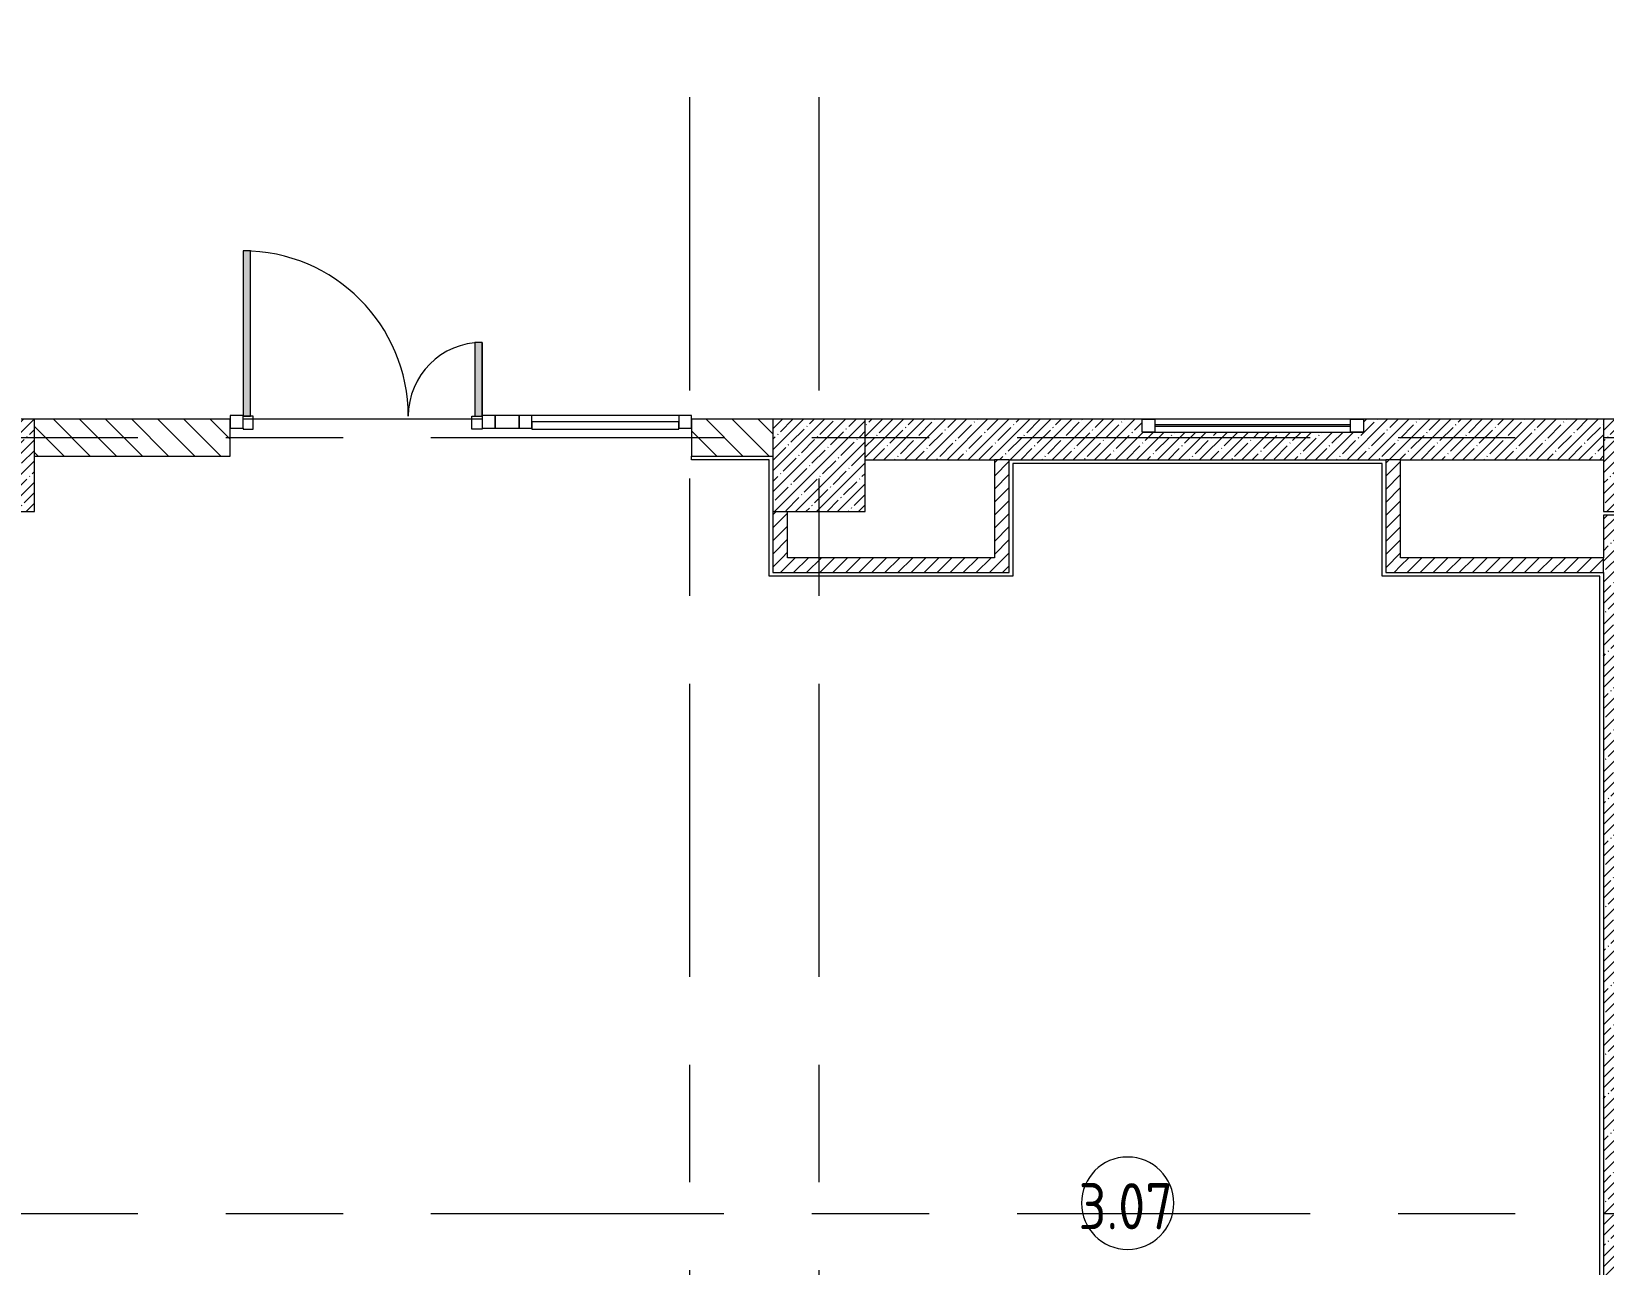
# Model space of a CAD drawing. Header units: millimetres. Extents: x 2623 to 216772, y -8553 to 29000.
# Drawn here: x 39508 to 48024, y 3323 to 9999 of the extents above; entities that cross this region are included whole.
import ezdxf

# ---------------------------------------------------------------- set-up
doc = ezdxf.new("R2010")
doc.units = ezdxf.units.MM
doc.linetypes.add('Осевая', pattern=[3175, 635, -476.25, 1587.5, -476.25])
for name, color, linetype, lineweight in [('A-AREA-IDEN', 7, 'Continuous', 9), ('A-GLAZ', 7, 'Continuous', 9), ('A-GLAZ-CURT', 7, 'Continuous', 9), ('A-GLAZ-CWMG', 7, 'Continuous', 9), ('A-WALL-1', 7, 'Continuous', 13), ('I-WALL', 7, 'Continuous', 9), ('S-COLS', 7, 'Continuous', 9), ('Оси-2', 7, 'Осевая', 9)]:
    doc.layers.add(name, color=color, linetype=linetype, lineweight=lineweight)
for name, color, linetype, lineweight, true_color in [('A-DETL-GENF-4', 7, 'Continuous', 9, 0xaaaaaa), ('A-DOOR-1', 7, 'Continuous', 9, 0xaaaaaa), ('A-DOOR-2', 7, 'Continuous', 9, 0xe2e2e2), ('A-FLOR-1', 7, 'Continuous', 9, 0xaaaaaa)]:
    doc.layers.add(name, color=color, linetype=linetype, lineweight=lineweight, true_color=true_color)
doc.styles.add('GOST Common_5', font='GOST_Common.ttf', dxfattribs={"width": 0.9, "height": 250})
pattern_1 = [(45, (-17385.51, 0), (-57.02463, 57.02463), []), (45, (-17328.49, 0), (-57.02463, 57.02463), [100.806, -20.161, 3.353, -16.808])]
pattern_2 = [(45, (-17385.513, 0), (-35.35534, 35.35534), [])]

# ---------------------------------------------------------------- blocks, each defined once
blk = doc.blocks.new('BSC_Колонна _Прямоугольная - 500х500-V4-План монтажа стен и перегородок 3 этажа в осях 12-23')
at = {"layer": 'S-COLS'}
h = blk.add_hatch(dxfattribs=at)
h.set_pattern_fill('FP_8', color=256, style=0, pattern_type=2)
h.set_pattern_definition([(45, (-61160, -7650), (-57.02463, 57.02463), []), (45, (-61102.975, -7650), (-57.02463, 57.02463), [100.806, -20.161, 3.353, -16.808])])
h.paths.add_polyline_path([(-250, -250), (250, -250), (250, 250), (-250, 250)])
for p, q in [((250, 250), (-250, 250)), ((-250, 250), (-250, -250)), ((250, -250), (250, 250)), ((-250, -250), (250, -250))]:
    blk.add_line(p, q, dxfattribs=at)
blk = doc.blocks.new('BSC_Колонна _Прямоугольная - 500х500-V13-План монтажа стен и перегородок 3 этажа в осях 12-23')
at = {"layer": 'S-COLS'}
h = blk.add_hatch(dxfattribs=at)
h.set_pattern_fill('FP_17', color=256, style=0, pattern_type=2)
h.set_pattern_definition([(45, (-65660, -7650), (-57.02463, 57.02463), []), (45, (-65602.975, -7650), (-57.02463, 57.02463), [100.806, -20.161, 3.353, -16.808])])
h.paths.add_polyline_path([(-250, -250), (250, -250), (250, 22), (220, 22), (220, 30), (250, 30), (250, 250), (-250, 250), (-250, 30)])
for p, q in [((220, 250), (-250, 250)), ((-250, 250), (-250, -250)), ((250, -250), (250, 22)), ((-250, -250), (250, -250))]:
    blk.add_line(p, q, dxfattribs=at)
blk = doc.blocks.new('BSC_Колонна _Прямоугольная - 500х500-V17-План монтажа стен и перегородок 3 этажа в осях 12-23')
at = {"layer": 'S-COLS'}
h = blk.add_hatch(dxfattribs=at)
h.set_pattern_fill('FP_29', color=256, style=0, pattern_type=2)
h.set_pattern_definition([(45, (-56660, -7650), (-57.02463, 57.02463), []), (45, (-56602.975, -7650), (-57.02463, 57.02463), [100.806, -20.161, 3.353, -16.808])])
h.paths.add_polyline_path([(-250, -250), (250, -250), (250, 250), (-250, 250)])
for p, q in [((250, 250), (-250, 250)), ((-250, 250), (-250, -250)), ((250, -250), (250, 250)), ((-250, -250), (250, -250))]:
    blk.add_line(p, q, dxfattribs=at)
blk = doc.blocks.new('Прямоугольный импост - 50 x 70 мм-31700031-План монтажа стен и перегородок 3 этажа в осях 12-23')
at = {"layer": 'A-GLAZ-CWMG'}
for p, q in [((-70, 35), (0, 35)), ((-70, -35), (-70, 35)), ((0, 35), (0, -35)), ((0, -35), (-70, -35))]:
    blk.add_line(p, q, dxfattribs=at)
blk = doc.blocks.new('Дверь_Витражная_остекление_ - ДВН_ДАО_Главный вход_1200 в свету-31742133-План монтажа стен и перегородок 3 этажа в осях 12-23')
at = {"layer": 'A-DOOR-2'}
for points in [[(-647.5, 30), (-607.5, 30), (-607.5, 925), (-647.5, 925), (-647.5, 35)], [(647.5, 30), (647.5, 430), (607.5, 430), (607.5, 30)]]:
    blk.add_hatch(color=256, dxfattribs=at).paths.add_polyline_path(points)
at = {"layer": 'A-DETL-GENF-4'}
for p, q in [((-607.5, 925), (-647.5, 925)), ((-647.5, 925), (-647.5, 35)), ((-607.5, 30), (-607.5, 925)), ((647.5, 430), (607.5, 430)), ((607.5, 430), (607.5, 30)), ((647.5, 35), (647.5, 430)), ((-647.5, 30), (-607.5, 30)), ((-592.5, 30), (-647.5, 30)), ((-592.5, -40), (-592.5, 30)), ((592.5, -40), (592.5, 30)), ((592.5, 30), (647.5, 30)), ((607.5, 30), (647.5, 30)), ((-647.5, -35), (-647.5, -40)), ((-647.5, -40), (-592.5, -40)), ((647.5, -40), (592.5, -40)), ((647.5, -35), (647.5, -40))]:
    blk.add_line(p, q, dxfattribs=at)
at = {"layer": 'A-DOOR-1'}
for p, q in [((-647.5, 925), (-647.5, 35)), ((647.5, 430), (647.5, 35))]:
    blk.add_line(p, q, dxfattribs=at)
for centre, radius, start, end in [((-647.5, 30), 895, 360, 90), ((647.5, 30), 400, 90, 180)]:
    blk.add_arc(centre, radius, start, end, dxfattribs=at)
blk = doc.blocks.new('Системная панель - Стемалит - 40мм-32257327-План монтажа стен и перегородок 3 этажа в осях 12-23')
at = {"layer": 'A-GLAZ-CURT'}
for p, q in [((65, 35), (-65, 35)), ((-65, 35), (-65, -35)), ((65, -35), (65, 35)), ((-65, -35), (65, -35))]:
    blk.add_line(p, q, dxfattribs=at)
blk = doc.blocks.new('Прямоугольный импост - 50 x 70 мм-31687886-План монтажа стен и перегородок 3 этажа в осях 12-23')
at = {"layer": 'A-GLAZ-CWMG'}
for p, q in [((-35, 35), (35, 35)), ((-35, -35), (-35, 35)), ((35, 35), (35, -35)), ((35, -35), (-35, -35))]:
    blk.add_line(p, q, dxfattribs=at)
blk = doc.blocks.new('Прямоугольный импост - 50 x 70 мм-31701779-План монтажа стен и перегородок 3 этажа в осях 12-23')
at = {"layer": 'A-GLAZ-CWMG'}
for p, q in [((0, 35), (-70, 35)), ((-70, 35), (-70, -35)), ((0, -35), (0, 35)), ((-70, -35), (0, -35))]:
    blk.add_line(p, q, dxfattribs=at)
blk = doc.blocks.new('Системная панель - Стекло - 40мм-V73-План монтажа стен и перегородок 3 этажа в осях 12-23')
at = {"layer": 'A-GLAZ-CURT'}
h = blk.add_hatch(dxfattribs=at)
h.set_pattern_fill('FP_76', color=256, style=0, pattern_type=2)
h.set_pattern_definition([(45, (-60102.5, -7785.72), (-282.8427, 282.8427), [200, -600]), (45, (-60302.5, -7885.72), (-282.8427, 282.8427), [600, -200]), (45, (-59902.5, -7985.72), (-282.8427, 282.8427), [200, -600])])
h.paths.add_polyline_path([(397.5, -40), (397.5, 0), (-397.5, 0), (-397.5, -40), (96.1, -40)])
for p, q in [((397.5, 0), (-397.5, 0)), ((-397.5, 0), (-397.5, -40)), ((397.5, -40), (397.5, 0)), ((-397.5, -40), (397.5, -40))]:
    blk.add_line(p, q, dxfattribs=at)
blk = doc.blocks.new('Прямоугольный импост - 50 x 70 мм-31702100-План монтажа стен и перегородок 3 этажа в осях 12-23')
at = {"layer": 'A-GLAZ-CWMG'}
for p, q in [((-35, 35), (35, 35)), ((-35, -35), (-35, 35)), ((35, 35), (35, -35)), ((35, -35), (-35, -35))]:
    blk.add_line(p, q, dxfattribs=at)
blk = doc.blocks.new('Прямоугольный импост - 50 x 70 мм-31720914-План монтажа стен и перегородок 3 этажа в осях 12-23')
at = {"layer": 'A-GLAZ-CWMG'}
blk.add_line((42060, 7920), (41265, 7920), dxfattribs=at)
blk = doc.blocks.new('120_Окно_СКБ_1Ст - 120_Окно_СКБ_1Ст 400х1200 EI30-24228621-План монтажа стен и перегородок 3 этажа в осях 12-23')
at = {"layer": 'A-GLAZ'}
for p, q in [((-600, 40), (-600, 110)), ((-600, 110), (-530, 110)), ((600, 110), (-600, 110)), ((-530, 110), (-530, 40)), ((530, 40), (530, 110)), ((530, 110), (600, 110)), ((600, 110), (600, 40)), ((-530, 40), (-600, 40)), ((-600, 40), (600, 40)), ((530, 80), (-530, 80)), ((530, 70), (-530, 70)), ((600, 40), (530, 40))]:
    blk.add_line(p, q, dxfattribs=at)
blk = doc.blocks.new('Марка_Помещения - Номер-25198446-План монтажа стен и перегородок 3 этажа в осях 12-23')
at = {"layer": 'A-AREA-IDEN'}
for start, end in [(360, 180), (180, 360)]:
    blk.add_arc((0, 0), 2.5, start, end, dxfattribs=at)

msp = doc.modelspace()

# ---------------------------------------------------------------- hatches: boundary and pattern name
at = {"layer": 'I-WALL'}
h = msp.add_hatch(dxfattribs=at)
h.set_pattern_fill('FP_24', color=256, style=0, pattern_type=2)
h.set_pattern_definition([(135, (-17385.51, 0), (-70.71068, -70.71068), [])])
h.paths.add_polyline_path([(43524.5, 7700), (43524.5, 7900), (43084.5, 7900), (43084.5, 7700)])
h.paths.add_polyline_path([(40584.5, 7700), (40584.5, 7900), (39524.5, 7900), (39524.5, 7700)])
h = msp.add_hatch(dxfattribs=at)
h.set_pattern_fill('FP_20', color=256, style=0, pattern_type=2)
h.set_pattern_definition(pattern_1)
h.paths.add_polyline_path([(48024.5, 7680), (48024.5, 7900), (46724.5, 7900), (46724.5, 7830), (45524.5, 7830), (45524.5, 7900), (44024.5, 7900), (44024.5, 7680), (47075.4, 7680)])
h = msp.add_hatch(dxfattribs=at)
h.set_pattern_fill('FP_40', color=256, style=0, pattern_type=2)
h.set_pattern_definition(pattern_2)
h.paths.add_polyline_path([(44804.5, 7150), (44804.5, 7680), (44724.5, 7680), (44724.5, 7150)])
h = msp.add_hatch(dxfattribs=at)
h.set_pattern_fill('FP_40', color=256, style=0, pattern_type=2)
h.set_pattern_definition(pattern_2)
h.paths.add_polyline_path([(46924.5, 7070), (46924.5, 7680), (46844.5, 7680), (46844.5, 7070)])
h = msp.add_hatch(dxfattribs=at)
h.set_pattern_fill('FP_40', color=256, style=0, pattern_type=2)
h.set_pattern_definition(pattern_2)
h.paths.add_polyline_path([(43604.5, 7150), (43604.5, 7400), (43524.5, 7400), (43524.5, 7150)])
h = msp.add_hatch(dxfattribs=at)
h.set_pattern_fill('FP_20', color=256, style=0, pattern_type=2)
h.set_pattern_definition(pattern_1)
h.paths.add_polyline_path([(48024.5, 400), (48244.5, 400), (48244.5, 7380), (48024.5, 7380), (48024.5, 591.6)])
h = msp.add_hatch(dxfattribs=at)
h.set_pattern_fill('FP_40', color=256, style=0, pattern_type=2)
h.set_pattern_definition(pattern_2)
h.paths.add_polyline_path([(44167.2, 7070), (44804.5, 7070), (44804.5, 7150), (43524.5, 7150), (43524.5, 7070)])
h = msp.add_hatch(dxfattribs=at)
h.set_pattern_fill('FP_40', color=256, style=0, pattern_type=2)
h.set_pattern_definition(pattern_2)
h.paths.add_polyline_path([(48024.5, 7070), (48024.5, 7150), (46924.5, 7150), (46924.5, 7070), (47075.4, 7070)])

# ---------------------------------------------------------------- linework, layer by layer
at = {"layer": 'A-FLOR-1'}
for p, q in [((41949.5, 7900), (40654.5, 7900)), ((43084.5, 7680), (43084.5, 7700)), ((43504.5, 7680), (43084.5, 7680)), ((43504.5, 7050), (43504.5, 7680)), ((46824.5, 7660), (44824.5, 7660)), ((44824.5, 7660), (44824.5, 7050)), ((46824.5, 7050), (46824.5, 7660)), ((44824.5, 7050), (43504.5, 7050)), ((48004.5, 7050), (46824.5, 7050)), ((48004.5, 140), (48004.5, 7050))]:
    msp.add_line(p, q, dxfattribs=at)
at = {"layer": 'A-WALL-1'}
for p, q in [((44804.5, 7680), (44724.5, 7680)), ((46924.5, 7680), (46844.5, 7680)), ((48024.5, 7070), (48024.5, 7150))]:
    msp.add_line(p, q, dxfattribs=at)
at = {"layer": 'I-WALL'}
for p, q in [((40584.5, 7900), (39524.5, 7900)), ((40584.5, 7700), (40584.5, 7900)), ((43524.5, 7900), (43084.5, 7900)), ((43084.5, 7900), (43084.5, 7700)), ((45524.5, 7900), (44024.5, 7900)), ((48024.5, 7900), (46724.5, 7900)), ((39524.5, 7700), (40584.5, 7700)), ((43084.5, 7700), (43524.5, 7700)), ((44024.5, 7680), (44724.5, 7680)), ((44724.5, 7680), (44724.5, 7150)), ((44804.5, 7070), (44804.5, 7680)), ((44804.5, 7680), (46844.5, 7680)), ((46844.5, 7680), (46844.5, 7070)), ((46924.5, 7150), (46924.5, 7680)), ((46924.5, 7680), (48024.5, 7680)), ((43524.5, 7400), (43524.5, 7070)), ((43604.5, 7150), (43604.5, 7400)), ((48024.5, 7380), (48024.5, 7150)), ((48244.5, 7380), (48024.5, 7380)), ((43524.5, 7070), (44804.5, 7070)), ((44724.5, 7150), (43604.5, 7150)), ((46844.5, 7070), (48024.5, 7070)), ((48024.5, 7150), (46924.5, 7150)), ((48024.5, 7070), (48024.5, 400))]:
    msp.add_line(p, q, dxfattribs=at)
at = {"layer": 'Оси-2'}
for p, q in [((43074.5, 593.7), (43074.5, 24850)), ((43774.5, 593.7), (43774.5, 24850)), ((21511, 7800), (64864.5, 7800)), ((21511, 3600), (64864.5, 3600))]:
    msp.add_line(p, q, dxfattribs=at)

# ---------------------------------------------------------------- block references
at = {"layer": 'A-AREA-IDEN', "xscale": 99.99999999999993, "yscale": 99.99999999999993, "zscale": 99.99999999999993}
msp.add_blockref('Марка_Помещения - Номер-25198446-План монтажа стен и перегородок 3 этажа в осях 12-23', (45446.3, 3655.3), dxfattribs=at)
at = {"layer": 'A-DOOR-1'}
msp.add_blockref('Дверь_Витражная_остекление_ - ДВН_ДАО_Главный вход_1200 в свету-31742133-План монтажа стен и перегородок 3 этажа в осях 12-23', (41302, 7885.7), dxfattribs=at)
at = {"layer": 'A-GLAZ'}
msp.add_blockref('120_Окно_СКБ_1Ст - 120_Окно_СКБ_1Ст 400х1200 EI30-24228621-План монтажа стен и перегородок 3 этажа в осях 12-23', (46124.5, 7790), dxfattribs=at)
at = {"layer": 'A-GLAZ-CURT'}
for name, p in [('Системная панель - Стемалит - 40мм-32257327-План монтажа стен и перегородок 3 этажа в осях 12-23', (42084.5, 7885.7)), ('Системная панель - Стекло - 40мм-V73-План монтажа стен и перегородок 3 этажа в осях 12-23', (42617, 7885.7))]:
    msp.add_blockref(name, p, dxfattribs=at)
at = {"layer": 'A-GLAZ-CWMG', "rotation": 180}
msp.add_blockref('Прямоугольный импост - 50 x 70 мм-31701779-План монтажа стен и перегородок 3 этажа в осях 12-23', (40584.5, 7885.7), dxfattribs=at)
at = {"layer": 'A-GLAZ-CWMG', "extrusion": (0, 0, -1), "rotation": 180}
for name, p in [('Прямоугольный импост - 50 x 70 мм-31687886-План монтажа стен и перегородок 3 этажа в осях 12-23', (-41984.5, 7885.7)), ('Прямоугольный импост - 50 x 70 мм-31702100-План монтажа стен и перегородок 3 этажа в осях 12-23', (-42184.5, 7885.7)), ('Прямоугольный импост - 50 x 70 мм-31700031-План монтажа стен и перегородок 3 этажа в осях 12-23', (-43084.5, 7885.7))]:
    msp.add_blockref(name, p, dxfattribs=at)
at = {"layer": 'A-GLAZ-CWMG'}
msp.add_blockref('Прямоугольный импост - 50 x 70 мм-31720914-План монтажа стен и перегородок 3 этажа в осях 12-23', (954.5, 0.7), dxfattribs=at)
at = {"layer": 'S-COLS'}
for name, p in [('BSC_Колонна _Прямоугольная - 500х500-V17-План монтажа стен и перегородок 3 этажа в осях 12-23', (39274.5, 7650)), ('BSC_Колонна _Прямоугольная - 500х500-V4-План монтажа стен и перегородок 3 этажа в осях 12-23', (43774.5, 7650)), ('BSC_Колонна _Прямоугольная - 500х500-V13-План монтажа стен и перегородок 3 этажа в осях 12-23', (48274.5, 7650))]:
    msp.add_blockref(name, p, dxfattribs=at)

# ---------------------------------------------------------------- texts
at = {"layer": 'A-AREA-IDEN', "insert": (45180.6, 3763.9), "char_height": 250, "width": 663.797, "attachment_point": 1, "style": 'GOST Common_5'}
msp.add_mtext('3.07', dxfattribs=at)

doc.saveas('drawing.dxf')
